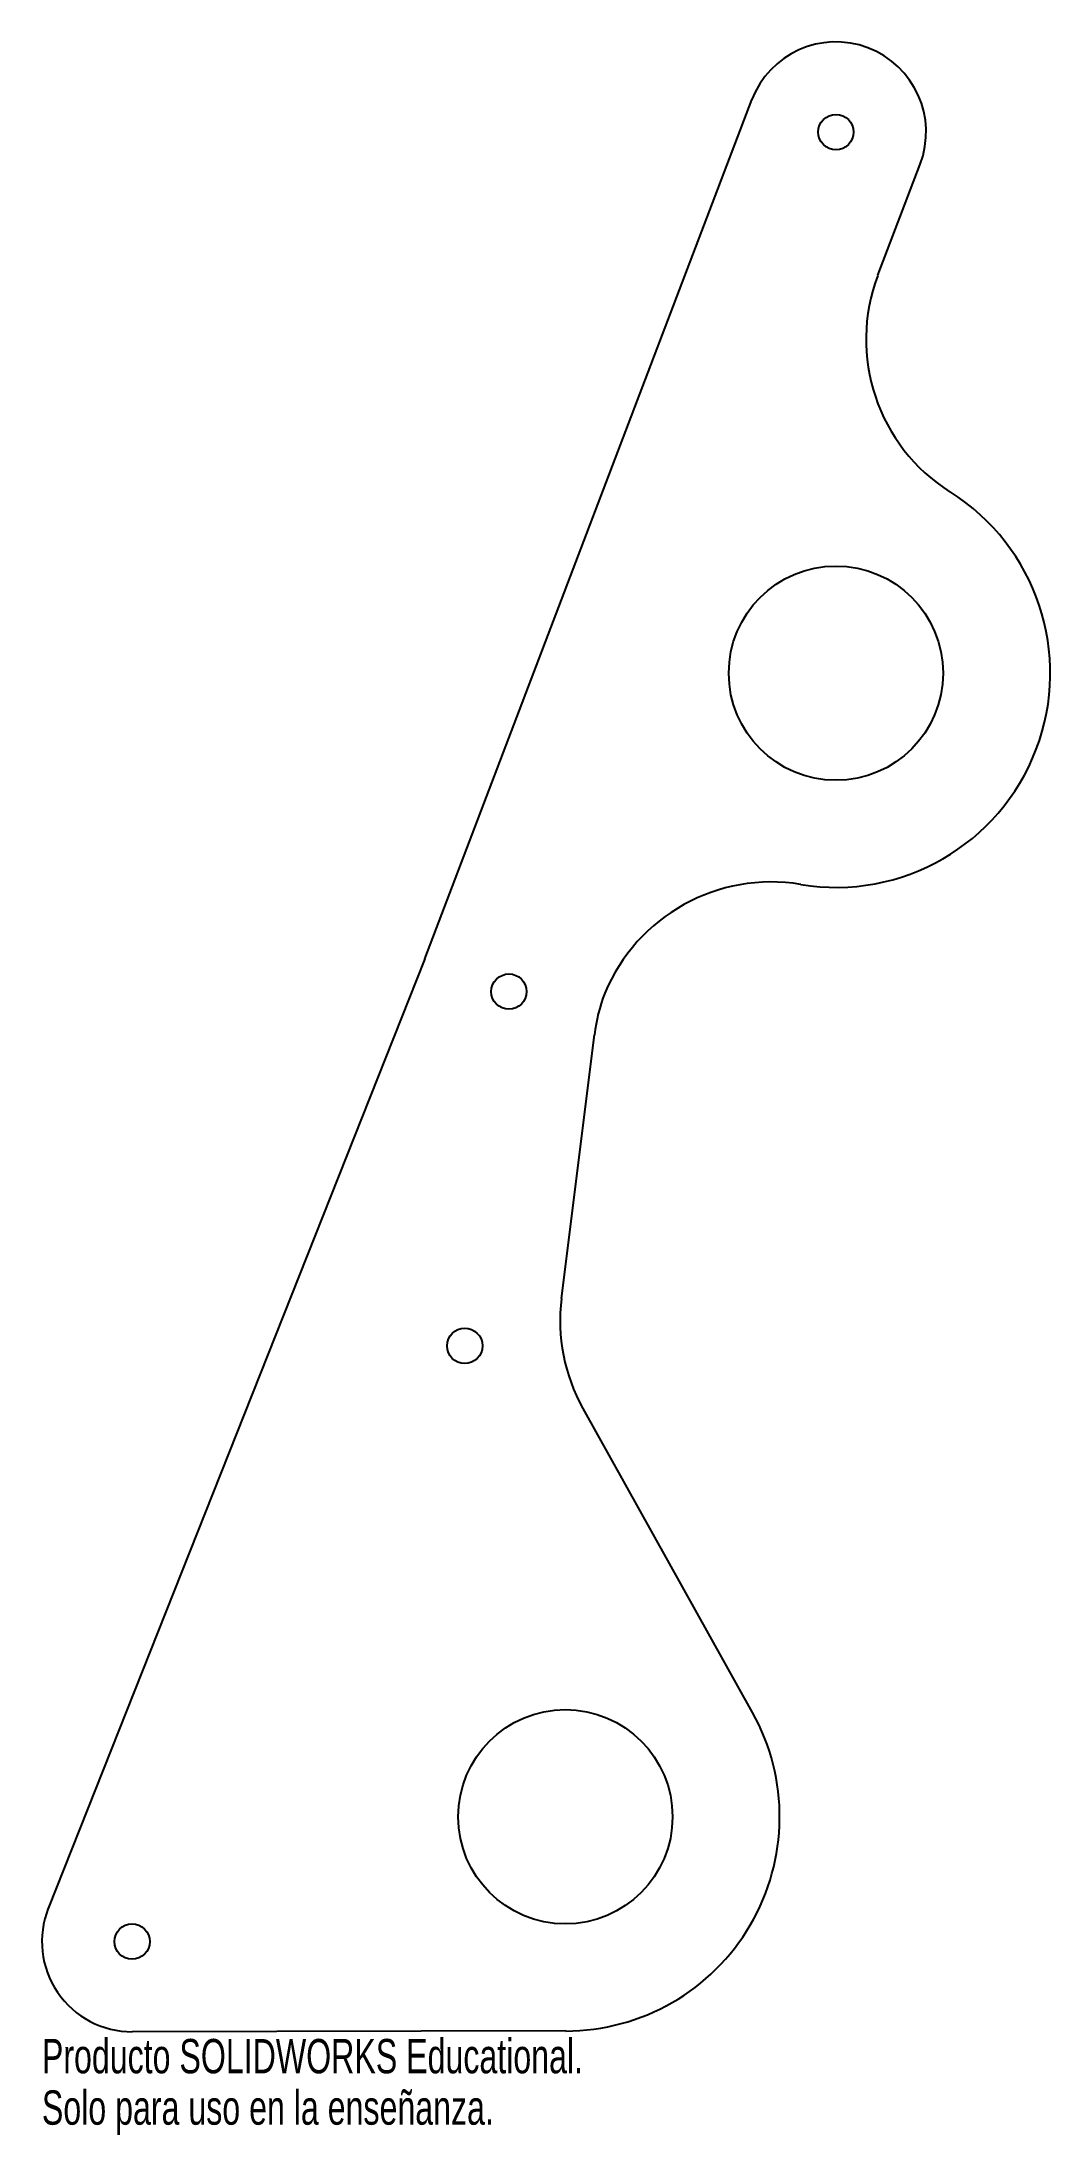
# Model space of a CAD drawing. Header units: inches. Extents: x -7.7 to -2.1, y -10.4 to 1.2.
import ezdxf

# ---------------------------------------------------------------- set-up
doc = ezdxf.new("R2010")
doc.units = ezdxf.units.IN
doc.header["$MEASUREMENT"] = 0
doc.styles.add('SLDTEXTSTYLE0', font='TXT', dxfattribs={"width": 0.7})

msp = doc.modelspace()

# ---------------------------------------------------------------- linework, layer by layer
at = {"color": 7, "linetype": 'Continuous', "lineweight": 25}
for p, q in [((-5.529, -3.916), (-3.717, 0.846)), ((-3.017, -0.126), (-2.783, 0.49)), ((-5.529, -3.916), (-7.617, -9.181)), ((-4.771, -5.799), (-4.589, -4.338)), ((-3.713, -8.094), (-4.652, -6.41)), ((-4.748, -9.86), (-7.151, -9.865))]:
    msp.add_line(p, q, dxfattribs=at)
for centre, radius in [((-3.25, 0.668), 0.098), ((-3.25, -2.332), 0.594), ((-5.063, -4.098), 0.098), ((-5.308, -6.062), 0.098), ((-4.75, -8.673), 0.594), ((-7.152, -9.365), 0.098)]:
    msp.add_circle(centre, radius, dxfattribs=at)
for centre, radius, start, end in [((-3.25, 0.668), 0.5, 339.1757, 159.1757), ((-2.083, -0.482), 1, 159.1757, 237.7459), ((-3.25, -2.332), 1.188, 260.5935, 57.7459), ((-3.608, -4.49), 1, 80.5935, 157.4663), ((-3.597, -4.462), 1, 159.1757, 172.8867), ((-3.779, -5.923), 1, 172.8867, 209.1414), ((-4.75, -8.673), 1.188, 270.1143, 29.1414), ((-7.152, -9.365), 0.5, 158.3613, 270.1143)]:
    msp.add_arc(centre, radius, start, end, dxfattribs=at)

# ---------------------------------------------------------------- texts
at = {"color": 7, "linetype": 'Continuous', "char_height": 0.1903, "attachment_point": 1, "style": 'SLDTEXTSTYLE0'}
for s, insert in [('Producto SOLIDWORKS Educational.', (-7.652, -9.905)), ('Solo para uso en la enseñanza.', (-7.652, -10.19))]:
    msp.add_mtext(s, dxfattribs=dict(at, insert=insert))

doc.saveas('drawing.dxf')
